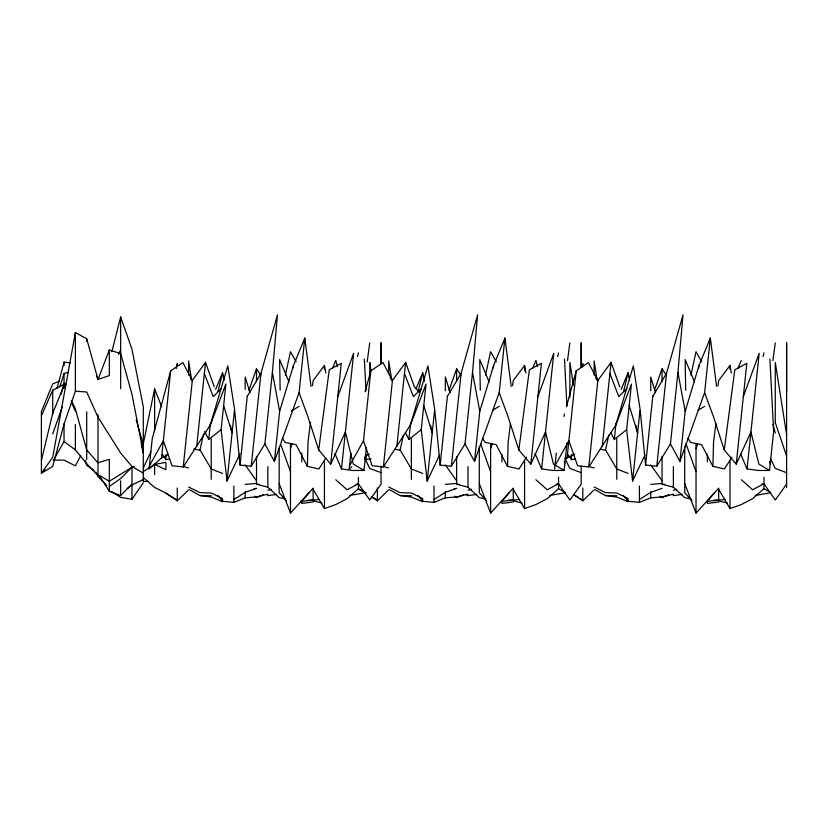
<?xml version="1.0" encoding="UTF-8"?>
<svg xmlns="http://www.w3.org/2000/svg" width="828" height="828" viewBox="0 0 828 828"><rect width="100%" height="100%" fill="white"/><g stroke="black" fill="none" stroke-linecap="round" stroke-linejoin="round"><path stroke-width="1.24" d="M177.264 366.152L177.264 363.585L176.25 368.584M324.441 369.34L324.441 365.469L313.119 380.601L312.446 385.693M381.056 363.213L381.056 342.844L381.056 363.533M524.579 370.623L524.579 365.469L513.256 380.601L512.584 385.693M581.184 367.032L581.184 342.844L581.184 367.415M582.808 366.152L582.808 363.585L582.053 367.332M729.985 369.34L729.985 365.469L718.673 380.601L717.99 385.693M786.6 392.503L786.6 342.844L786.6 487.516M325.642 458.319L318.873 468.948L307.385 466.381L307.985 442.431L310.49 422.332M526.453 457.253L519.001 468.948L507.512 466.381L508.123 442.431L510.462 423.584M731.869 457.253L724.417 468.948L712.929 466.381L713.529 442.431L715.878 423.584M251.236 466.195L264.898 443.901L272.381 372.434L277.463 314.899L260.975 373.324L251.236 466.195L240.037 465.098L234.552 409.353L227.793 365.883L210.271 425.033L183.247 466.909L172.038 465.771L163.344 440.744L170.671 370.851L182.853 362.592L192.303 380.476L183.247 466.909M451.374 466.195L465.025 443.901L472.519 372.434L477.59 314.899L461.103 373.324L451.374 466.195L440.165 465.098L434.69 409.353L427.931 365.883L410.409 425.033L383.374 466.909L372.176 465.771L363.482 440.744L370.809 370.851L382.991 362.592L392.441 380.476L383.374 466.909M656.78 466.195L670.442 443.901L677.935 372.434L683.007 314.899L666.519 373.324L656.78 466.195L645.581 465.098L640.106 409.353L633.337 365.883L615.815 425.033L588.791 466.909L577.592 465.771L568.888 440.744L576.216 370.851L588.397 362.592L597.847 380.476L588.791 466.909M170.671 370.851L152.248 438.633L149.05 469.103L161.553 457.832L163.282 441.324M196.722 446.333L205.51 362.426L192.303 380.476M210.271 425.033L225.878 384.089L221.107 429.691L208.759 439.44L210.457 423.222M239.944 453.941L227.038 481.058L234.407 410.74M240.037 465.098L247.303 395.763M264.898 443.901L274.378 461.403L279.626 411.35L293.464 365.49L304.787 338.093L311.038 386.397M274.378 461.403L299.074 392.607L304.787 338.093M330.693 464.125L341.26 363.347L329.265 369.743L318.708 449.966L330.693 464.125L345.379 432.019L353.339 464.094L363.989 470.449L366.369 447.751M363.989 470.449L352.666 470.47L341.509 468.917L353.628 353.277L337.762 396.684M350.865 453.061L349.188 469.103L351.869 466.681M396.85 446.333L405.648 362.426L392.441 380.476M410.409 425.033L426.016 384.089L421.235 429.691L408.897 439.44L410.595 423.222M439.544 455.069L427.176 481.058L434.545 410.74M440.165 465.098L447.43 395.763M465.025 443.901L474.516 461.403L479.764 411.35L493.602 365.49L504.925 338.093L511.176 386.397M474.516 461.403L499.212 392.607L504.925 338.093M530.831 464.125L541.388 363.347L529.402 369.743L518.835 449.966L530.831 464.125L545.517 432.019L553.477 464.094L564.127 470.449L567.035 442.721M564.127 470.449L552.804 470.47L541.647 468.917L553.766 353.277L537.9 396.684M554.594 469.103L556.281 453.061M565.317 459.436L567.097 457.832L568.826 441.324M602.266 446.333L611.064 362.426L597.847 380.476M615.815 425.033L631.433 384.089L626.651 429.691L614.304 439.44L616.011 423.222M644.95 455.069L632.582 481.058L639.951 410.74M645.581 465.098L652.847 395.763M670.442 443.901L679.923 461.403L685.17 411.35L699.008 365.49L710.331 338.093L716.593 386.397M679.923 461.403L704.618 392.607L710.331 338.093M736.237 464.125L746.804 363.347L734.809 369.743L724.252 449.966L736.237 464.125L750.924 432.019L758.883 464.094L769.533 470.449L773.631 431.419L769.895 359.021M769.533 470.449L758.21 470.47L747.063 468.917L759.183 353.277L743.306 396.684M293.174 368.056L293.464 365.49M493.302 368.056L493.602 365.49M698.718 368.056L699.008 365.49M367.197 361.898L369.733 342.854M567.501 360.625L569.871 342.854M772.907 360.625L775.277 342.854M96.534 376.026L98.004 379.483L86.692 338.755L75.369 332.577L52.723 457.325L41.4 473.192L41.4 411.516L52.723 383.933L59.512 381.035M161.698 406.807L154.619 388.943L143.296 443.777L143.296 481.503L148.326 481.378M285.36 375.187L290.483 351.714L296.145 361.753M485.498 375.187L490.611 351.714L496.272 361.753M690.904 375.187L696.027 351.714L701.689 361.753M203.584 433.924L199.91 450.194L193.617 449.055M403.433 435.176L400.038 450.194L395.008 449.283M608.849 435.176L605.454 450.194L600.424 449.283M357.561 356.578L358.41 352.873M557.699 356.578L558.548 352.873M763.105 356.578L763.954 352.873M41.4 460.492L52.723 413.213L64.046 385.517M111.842 351.724L120.65 317.031L131.973 349.188L143.296 406.993L143.296 442.949M57.049 388.353L64.046 362.126L70.339 362.84M218.023 391.499L222.546 372.704L215.653 389.398M418.15 391.499L422.684 372.704L416.287 388.208M623.567 391.499L628.09 372.704L621.207 389.398M61.044 394.314L64.046 383.24L66.105 384.43M365.107 391.799L370.809 370.851M563.827 416.453L564.489 413.99M566.497 406.589L576.216 370.851M59.895 386.79L64.046 373.387L67.813 372.517M290.483 448.641L292.046 443.798M490.611 448.641L492.174 443.798M696.027 448.641L697.59 443.798M75.369 332.577L75.369 391.189L64.046 424.174L52.723 466.371L41.4 473.192L44.888 469.404M248.969 390.174L256.514 368.781L260.758 375.187M449.097 390.174L456.652 368.781L460.896 375.187M654.513 390.174L662.058 368.781L666.302 375.187M52.723 433.944L62.369 406.662M98.004 379.483L109.327 349.985L120.65 353.556L131.973 394.294L143.296 452.626L141.215 443.86M332.318 368.605L335.764 360.428L337.431 366.576M532.456 368.605L535.902 360.428L537.569 366.576M737.862 368.605L741.308 360.428M118.59 354.425L120.65 349.706M41.4 415.842L52.723 390.174L64.046 384.275M143.296 468.037L150.841 451.86M80.73 455.628L75.369 465.843L64.046 460.13L53.975 460.13M149.402 465.812L163.344 440.744M349.53 465.812L363.482 440.744M554.946 465.812L568.888 440.744M53.354 460.534L64.046 441.521L64.046 423.615M247.23 396.446L260.975 373.324M447.358 396.446L461.103 373.324M652.774 396.446L666.519 373.324M143.296 482.765L131.973 499.253L120.65 497.359L111.387 491.48M786.6 484.173L775.277 499.998L763.954 483.759L761.688 484.318M309.082 492.608L301.806 501.323L319.411 499.439M509.22 492.608L501.934 501.323L519.549 499.439M714.626 492.608L707.35 501.323L724.955 499.439M279.16 483.645L290.483 513.101L313.119 488.168L313.119 489.317L324.441 508.578L335.764 504.562L347.087 498.663L358.41 488.727L358.41 477.228M479.298 483.645L490.611 513.101L513.256 488.168L513.256 500.102L508.226 500.236M684.704 483.645L696.027 513.101L718.673 488.168L718.673 500.102L713.632 500.236M41.4 473.192L44.008 470.521M99.339 475.582L109.327 491.304L120.65 495.506L131.973 484.059L131.973 466.506M134.239 466.454L131.973 467.23L120.65 478.563L109.327 486.419M221.376 388.549L213.251 396.591L204.34 373.604M421.504 388.549L413.389 396.591L404.478 373.604M626.92 388.549L618.795 396.591L609.884 373.604M143.296 477.559L154.619 487.454L165.942 493.074L177.264 500.795L188.587 489.865M371.223 496.583L377.392 500.795L388.715 489.865M573.545 494.482L582.808 500.795L594.131 489.865M558.548 477.228L558.548 488.727L547.225 498.663L535.902 504.562L524.579 508.578L513.256 489.317M763.954 477.228L763.954 488.727L752.631 498.663L741.308 504.562L729.996 508.578L718.673 489.317M127.253 488.561L131.973 484.897L143.296 479.609M131.973 467.23L109.327 481.265L98.004 474.599L98.004 414.735M143.296 471.556L154.619 464.363L165.942 462.366L165.942 469.714L154.619 464.363M233.869 499.522L245.191 492.349L256.514 488.334L253.999 488.799M434.007 499.522L445.329 492.349L456.652 488.334L454.137 488.799M639.413 499.522L650.736 492.349L662.058 488.334M291.363 410.988L299.074 406.331M492.598 410.326L499.212 406.331M698.014 410.326L704.618 406.331M381.056 466.164L381.056 484.173L369.733 499.998L358.41 483.759L347.087 489.762L335.764 479.733M581.194 466.164L581.194 484.173L569.871 499.998L558.548 483.759L547.225 489.762L535.902 479.733M763.954 483.759L752.631 489.762L741.308 479.733M161.553 457.832L168.063 454.686M364.941 456.259L369.278 454.168M567.097 457.832L574.684 454.168M263.304 494.709L256.514 497.628L254.455 496.189M463.442 494.709L456.652 497.628L454.593 496.189M668.848 494.709L662.058 497.628L659.999 496.189M217.702 495.382L222.546 501.282L233.869 502.379L245.191 497.845L256.514 496.945L267.837 494.233L267.837 495.651L276.645 494.378M417.829 495.382L422.684 501.282L434.007 502.379L445.329 497.845L456.652 496.945L467.975 494.233L467.975 495.651L476.773 494.378M623.246 495.382L628.09 501.282L639.413 502.379L650.736 497.845L662.058 496.945L673.381 494.233L673.381 495.651L682.189 494.378M98.004 379.379L109.327 375.57L109.327 349.985M267.837 490.238L271.232 489.317M467.975 490.238L471.37 489.317M673.381 490.238L676.776 489.317M356.144 484.318L358.41 483.759M556.281 484.318L558.548 483.759M349.602 495.434L365.955 492.691M549.74 495.434L564.831 492.826M755.146 495.434L770.247 492.826M162.402 454.675L165.942 459.623L169.709 459.064M364.662 457.646L366.079 459.623L371.11 458.878M567.946 454.675L571.486 459.623L575.263 459.064M300.812 501.043L301.806 503.424L313.119 501.985M513.256 501.985L501.934 503.424L501.934 500.836M718.673 501.985L707.35 503.424L707.35 500.836M245.191 484.37L256.514 483.448L256.514 456.425M445.329 484.37L456.652 483.448L456.652 456.425M650.736 484.37L662.058 483.448L662.058 456.425M308.088 500.236L313.119 500.102L313.119 490.228M595.156 489.752L605.454 495.558L616.777 495.734M389.75 489.752L400.038 495.558L411.361 495.734M189.612 489.752L199.91 495.558L211.223 495.734M662.058 484.101L664.573 484.328M456.652 484.101L459.167 484.328M256.514 484.101L259.029 484.328M75.369 391.189L86.692 391.986L98.004 417.167L120.65 453.04L131.973 466.454L143.296 473.192M605.454 495.558L616.777 497.059L628.09 501.747M400.038 495.558L411.361 497.059L422.684 501.747M199.91 495.558L211.223 497.059L222.546 501.747M690.997 498.963L684.704 497.649L673.381 487.185L662.058 484.256M485.581 498.963L479.298 497.649L467.975 487.185L456.652 484.256M285.453 498.963L279.16 497.649L267.837 487.185L256.514 484.256M718.673 500.961L727.47 502.979M513.256 500.961L522.064 502.979M313.119 500.961L321.926 502.979M588.47 466.423L594.131 467.944M383.053 466.423L388.715 467.944M182.926 466.423L188.587 467.944M786.6 472.684L775.277 468.441L770.423 458.464M581.194 472.684L569.871 468.441L565.017 458.464M381.056 472.684L369.733 468.441L364.879 458.464M628.09 473.419L616.777 468.99L605.454 449.718M422.684 473.419L411.361 468.99L400.038 449.718M222.546 473.419L211.223 468.99L199.91 449.718M594.131 487.019L605.454 492.598L616.777 493.033L628.09 498.518L628.09 501.282M388.715 487.019L400.038 492.598L411.361 493.033L422.684 498.518L422.684 501.282M188.587 487.019L199.91 492.598L211.223 493.033L222.546 498.518L222.546 501.282M358.151 489.141L366.079 493.074M763.954 488.727L770.754 492.453M558.548 488.727L565.338 492.453M358.41 488.727L365.2 492.453M573.545 494.658L578.689 497.659M580.749 498.86L582.808 500.06M372.248 497.059L377.392 500.06M165.942 493.457L177.264 500.06M465.916 494.275L467.975 495.651M93.895 470.314L86.692 465.295L85.18 460.523M64.046 441.521L75.369 449.883L86.692 463.659L98.004 475.614M106.719 485.539L98.004 476.545L95.851 472.012M419.496 392.306L414.404 386.914L405.648 362.426M691.98 500.785L684.704 492.743L684.704 446.447M486.574 500.785L479.298 492.743L479.298 446.447M286.436 500.785L279.16 492.743L279.16 447.731M595.508 377.827L597.806 380.89M390.102 377.827L392.389 380.89M190.73 378.841L192.262 380.89M650.736 464.922L662.058 480.789M445.329 464.922L456.652 480.789M245.191 464.922L256.514 480.789M687.882 438.157L690.593 442.39L701.606 444.698L712.929 466.381M482.465 438.157L485.187 442.39L496.2 444.698L507.512 466.381M282.338 438.157L285.049 442.39L296.062 444.698L307.385 466.381M610.774 432.62L614.304 439.44M405.368 432.62L408.897 439.44M204.64 431.481L208.759 439.44M694.547 381.936L685.16 359.538L685.688 390.226M489.141 381.936L479.743 359.538L480.281 390.226M289.003 381.936L279.616 359.538L280.143 390.226M71.405 400.907L75.369 408.732L86.692 450.07L98.004 462.769L109.327 459.323L109.327 491.304M628.09 374.484L629.715 377.899M422.684 374.484L424.298 377.899M222.546 374.484L224.171 377.899M71.249 401.859L75.369 411.195M740.491 453.578L747.063 468.917M535.074 453.578L541.647 468.917M334.947 453.578L341.509 468.917M704.618 392.607L713.425 416.556L724.252 449.966M499.212 392.607L508.019 416.556L518.835 449.966M299.074 392.607L307.881 416.556L318.708 449.966M686.008 443.684L696.027 471.681M611.064 362.426L619.81 386.914M480.602 443.684L490.611 471.681M280.899 444.905L290.483 471.681M205.51 362.426L214.266 386.914M775.277 422.673L786.6 455.959M629.176 405.585L637.622 432.961L635.997 425.406M423.76 405.585L432.216 432.961L430.581 425.406M223.632 405.585L232.078 432.961L230.443 425.406M655.486 392.555L650.736 376.978L650.736 390.744M450.08 392.555L445.329 376.978L445.329 390.744M249.942 392.555L245.191 376.978L245.191 389.502M136.216 419.92L143.296 444.802M773.01 424.505L775.277 433.116M769.595 461.61L770.206 464.073M564.178 461.61L564.799 464.073M628.09 372.704L629.601 380.155M422.684 372.704L424.443 381.397M222.546 372.704L224.057 380.155M677.935 372.434L685.17 411.35M472.519 372.434L479.764 411.35M272.381 372.434L279.626 411.35M729.985 365.469L731.372 373.066M524.579 365.469L525.966 373.066M324.441 365.469L325.828 373.066M597.164 380.042L594.131 360.977L594.131 375.105M391.747 380.042L388.715 360.977L388.715 373.821M191.62 380.042L188.587 360.977L188.587 375.105M786.6 434.607L775.277 362.436L775.277 423.036M573.442 385.227L569.871 362.436L569.871 397.243M370.923 370.033L369.733 362.436L369.733 375.322M626.651 429.691L632.582 481.058M421.235 429.691L427.176 481.058M221.107 429.691L227.038 481.058M564.489 359.021L566.911 406.02M364.351 359.021L365.986 390.775M729.996 460.927L729.996 508.578M707.35 454.261L707.35 461.889M696.027 443.487L696.027 513.101M673.381 466.609L673.381 487.185M662.058 368.781L662.058 381.366M650.736 491.677L650.736 497.845M639.413 486.005L639.413 502.379M616.777 438.861L616.777 479.35M582.808 488.002L582.808 500.795M571.486 454.52L571.486 459.623M524.579 460.927L524.579 508.578M501.934 454.261L501.934 461.889M490.611 443.487L490.611 513.101M467.975 466.609L467.975 487.185M456.652 368.781L456.652 381.366M445.329 491.677L445.329 497.845M434.007 486.005L434.007 502.379M411.361 438.861L411.361 479.35M377.392 488.002L377.392 500.795M366.079 454.52L366.079 459.623M324.441 460.927L324.441 508.578M301.806 452.988L301.806 461.889M301.806 500.836L301.806 503.424M290.483 443.487L290.483 513.101M267.837 466.609L267.837 487.185M256.514 368.781L256.514 381.366M245.191 491.677L245.191 497.845M233.869 486.005L233.869 502.379M211.223 438.861L211.223 479.35M177.264 488.002L177.264 500.795M165.942 454.52L165.942 459.623M154.619 388.943L154.619 431.026M154.619 464.446L154.619 474.589M131.973 484.37L131.973 499.377M120.65 317.031L120.65 388.767M120.65 480.778L120.65 495.506M86.692 338.755L86.692 341.343M86.692 411.713L86.692 459.623M75.369 424.422L75.369 449.883M64.046 362.126L64.046 365.634M64.046 373.387L64.046 388.342M52.723 390.174L52.723 414.559"/></g></svg>
